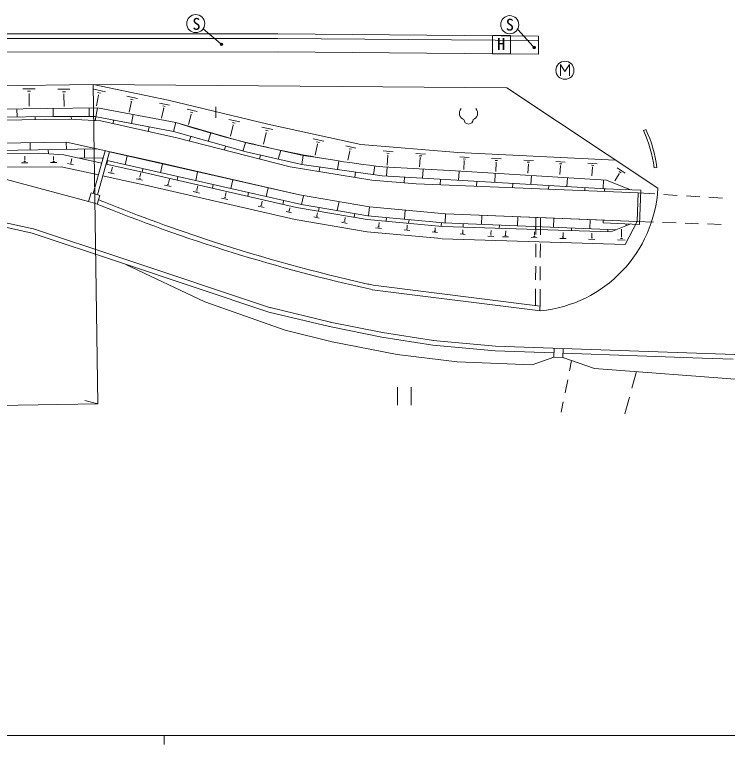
# Model space of a CAD drawing. Units: millimetres, scale not verified. Extents: x 40000 to 680000, y 20000 to 380000.
# Drawn here: x 251422 to 330414, y 204000 to 284879 of the extents above; entities that cross this region are included whole.
import ezdxf
from ezdxf.enums import TextEntityAlignment as Align

# ---------------------------------------------------------------- set-up
doc = ezdxf.new("R2010")
doc.units = ezdxf.units.MM
doc.header["$LTSCALE"] = 1000
for name, color, linetype, lineweight in [('M-BGD', 7, 'Continuous', 13), ('M-BGD-EXST', 7, 'Continuous', 13), ('M-STR-HTXT', 7, 'Continuous', 13), ('M-STR-STRC', 7, 'Continuous', 13), ('M-TTL-BAND', 7, 'Continuous', 13)]:
    doc.layers.add(name, color=color, linetype=linetype, lineweight=lineweight)
doc.styles.add('ＭＳ ゴシック', font='')
doc.styles.get('ＭＳ ゴシック').set_extended_font_data('MS Gothic')

msp = doc.modelspace()

# ---------------------------------------------------------------- linework, layer by layer
at = {"layer": 'M-BGD'}
for p, q in [((195598, 282727), (280599, 282737)), ((280599, 282737), (309497, 282500)), ((309497, 282500), (309487, 280498)), ((195598, 282227), (280599, 282237)), ((280599, 282237), (309497, 282000)), ((195598, 280725), (280600, 280735)), ((280590, 280735), (309487, 280498)), ((260133, 277128), (174501, 275856)), ((252353, 276636), (253685, 276646)), ((268454, 275406), (260133, 277128)), ((260133, 277128), (305983, 276753)), ((305983, 276753), (322716, 265650)), ((252864, 276376), (253194, 276376)), ((252984, 276105), (253074, 276105)), ((253034, 276105), (253044, 274724)), ((256218, 276606), (257550, 276607)), ((256719, 276336), (257049, 276336)), ((256849, 276076), (256929, 276076)), ((256889, 276076), (256899, 274704)), ((260193, 276607), (261495, 276327)), ((260734, 275946), (260484, 274765)), ((260624, 276236), (260954, 276166)), ((260694, 275946), (260774, 275936)), ((263878, 275826), (265030, 275576)), ((264359, 275236), (264109, 274084)), ((264259, 275506), (264549, 275436)), ((264319, 275246), (264389, 275236)), ((267473, 275066), (268595, 274826)), ((279489, 272724), (268454, 275406)), ((260614, 274534), (187989, 273594)), ((251682, 274403), (251693, 273542)), ((255688, 274464), (255698, 273602)), ((259693, 274524), (259703, 273573)), ((260614, 274534), (260354, 273152)), ((260614, 274534), (269296, 272903)), ((269296, 272903), (260614, 274534)), ((267944, 274495), (267714, 273404)), ((267854, 274755), (268124, 274695)), ((267904, 274505), (267974, 274495)), ((270537, 274395), (271649, 274125)), ((273711, 274646), (273721, 273444)), ((255698, 273602), (188270, 272593)), ((253695, 273572), (253705, 273272)), ((255698, 273602), (260324, 273573)), ((257700, 273593), (257710, 273292)), ((269045, 271932), (260324, 273573)), ((264549, 273794), (264369, 272812)), ((270978, 273815), (270708, 272693)), ((270898, 274075), (271178, 274005)), ((270948, 273825), (271018, 273805)), ((257460, 273292), (188009, 272393)), ((257460, 273292), (260995, 273122)), ((260995, 273122), (269406, 271231)), ((262397, 273183), (262327, 272822)), ((269296, 272903), (269025, 271942)), ((276305, 270871), (269296, 272903)), ((275163, 273264), (276365, 272984)), ((275654, 272644), (275364, 271402)), ((275554, 272914), (275854, 272844)), ((275614, 272654), (275694, 272634)), ((279489, 272724), (289783, 270472)), ((266332, 272442), (266242, 271942)), ((269045, 271932), (277086, 269670)), ((273151, 271792), (272871, 270831)), ((278808, 272414), (280030, 272133)), ((279299, 271783), (279009, 270511)), ((279209, 272063), (279509, 271993)), ((279269, 271793), (279339, 271783)), ((321124, 272018), (321394, 272148)), ((269406, 271231), (281943, 267998)), ((270948, 271381), (270818, 270941)), ((284506, 271113), (285697, 270852)), ((257190, 270729), (185056, 269889)), ((253145, 270688), (253155, 269877)), ((257150, 270729), (257160, 269938)), ((257190, 270729), (266893, 268597)), ((274793, 270270), (274683, 269920)), ((276305, 270871), (277316, 270641)), ((276996, 270671), (276726, 269750)), ((277316, 270641), (283395, 269260)), ((284996, 270512), (284736, 269310)), ((284896, 270782), (285197, 270712)), ((284956, 270522), (285037, 270502)), ((288131, 270322), (289222, 270082)), ((289783, 270472), (300557, 269613)), ((183644, 268948), (254106, 269507)), ((260585, 269988), (203450, 269150)), ((254106, 269507), (256880, 269337)), ((255158, 269908), (255168, 269477)), ((256880, 269337), (261075, 268416)), ((259163, 269968), (259183, 268967)), ((260135, 265042), (261456, 269798)), ((260615, 264912), (261936, 269658)), ((282985, 264904), (261936, 269658)), ((277086, 269670), (283254, 268269)), ((280921, 269820), (280641, 268859)), ((288581, 269761), (288351, 268750)), ((288491, 270012), (288761, 269952)), ((288541, 269771), (288611, 269751)), ((292276, 269772), (293368, 269682)), ((292667, 269511), (292937, 269491)), ((295881, 269482), (296962, 269402)), ((318030, 268753), (300557, 269613)), ((252464, 268606), (252644, 268606)), ((252534, 268746), (252574, 268746)), ((252554, 268746), (252554, 269176)), ((255658, 268616), (255839, 268616)), ((255728, 268756), (255768, 268756)), ((255748, 268756), (255748, 269147)), ((257671, 268576), (257711, 268566)), ((257691, 268576), (257771, 268937)), ((261236, 268997), (258632, 268957)), ((261176, 268997), (261186, 268817)), ((261716, 268687), (261626, 268296)), ((283205, 263823), (261666, 268697)), ((263889, 269218), (263669, 268236)), ((266893, 268597), (282985, 264904)), ((278678, 269310), (278558, 268889)), ((283395, 269260), (283254, 268269)), ((284977, 269040), (283395, 269260)), ((287350, 268650), (287220, 267708)), ((292787, 269281), (292697, 268200)), ((292757, 269291), (292817, 269281)), ((296271, 269232), (296542, 269212)), ((296382, 269011), (296302, 267990)), ((296352, 269011), (296422, 269001)), ((300747, 269102), (301789, 269052)), ((301128, 268882), (301388, 268862)), ((301248, 268661), (301198, 267700)), ((301218, 268661), (301278, 268661)), ((304282, 268932), (305343, 268882)), ((304672, 268702), (304933, 268692)), ((307837, 268752), (308908, 268702)), ((308227, 268522), (308497, 268512)), ((311401, 268582), (312453, 268533)), ((256590, 268025), (241109, 267923)), ((252204, 268465), (252905, 268465)), ((255408, 268476), (256089, 268476)), ((256590, 268025), (256780, 267985)), ((256780, 267985), (258833, 267535)), ((257301, 268376), (257961, 268236)), ((257581, 268456), (257741, 268426)), ((261566, 268316), (266583, 267205)), ((262177, 267585), (262267, 267966)), ((265621, 267796), (265541, 267426)), ((267794, 268337), (267574, 267356)), ((281943, 267998), (291005, 266517)), ((283254, 268269), (292156, 267028)), ((285237, 267989), (285167, 267518)), ((291325, 268109), (291185, 267158)), ((300277, 267570), (292226, 267999)), ((292697, 267969), (292637, 266998)), ((296692, 267730), (296632, 266758)), ((304793, 268482), (304743, 267500)), ((304763, 268482), (304823, 268482)), ((308357, 268302), (308307, 267300)), ((308317, 268302), (308387, 268302)), ((311792, 268352), (312052, 268342)), ((311912, 268132), (311862, 267161)), ((311882, 268132), (311942, 268132)), ((314956, 268403), (315997, 268353)), ((315336, 268182), (315597, 268172)), ((315457, 267962), (315407, 267011)), ((315417, 267972), (315487, 267962)), ((318190, 267882), (319091, 267322)), ((322296, 267903), (322596, 267943)), ((258833, 267535), (260705, 267115)), ((261196, 267015), (263028, 266604)), ((261787, 267395), (262447, 267245)), ((262067, 267465), (262227, 267425)), ((262157, 267585), (262197, 267575)), ((265311, 266885), (265411, 267335)), ((266573, 267205), (282664, 263512)), ((269527, 266915), (269447, 266535)), ((271709, 267456), (271489, 266475)), ((289202, 267418), (289112, 266848)), ((316959, 265569), (292156, 267028)), ((316999, 266540), (300277, 267570)), ((300687, 267500), (300627, 266529)), ((304683, 267260), (304633, 266289)), ((308688, 267030), (308628, 266059)), ((318421, 267242), (317940, 266460)), ((318391, 267262), (318451, 267222)), ((318421, 267492), (318641, 267352)), ((259614, 264151), (250522, 266603)), ((263028, 266604), (266273, 265894)), ((264891, 266685), (265592, 266524)), ((265191, 266765), (265361, 266725)), ((265281, 266895), (265331, 266885)), ((268445, 266184), (268495, 266174)), ((268465, 266184), (268575, 266655)), ((275615, 266566), (275395, 265594)), ((291005, 266517), (295911, 266127)), ((294630, 266878), (294600, 266257)), ((295911, 266127), (320524, 265119)), ((298635, 266648), (298595, 266018)), ((302630, 266409), (302600, 265858)), ((306625, 266169), (306595, 265688)), ((312683, 266790), (312623, 265819)), ((316678, 266560), (316628, 265589)), ((316999, 266540), (319692, 265449)), ((266273, 265894), (282514, 262171)), ((266273, 265894), (266293, 265894)), ((268045, 265974), (268766, 265814)), ((268345, 266054), (268525, 266014)), ((271499, 265344), (271680, 265304)), ((271600, 265464), (271650, 265454)), ((271620, 265464), (271720, 265904)), ((273442, 266035), (273352, 265644)), ((279520, 265685), (279300, 264714)), ((310631, 265939), (310601, 265528)), ((314626, 265699), (314606, 265359)), ((316789, 265269), (316799, 265569)), ((316799, 265569), (320834, 265409)), ((320684, 261634), (320834, 265409)), ((259894, 265112), (259614, 264151)), ((260856, 264832), (259894, 265112)), ((260575, 263870), (260856, 264832)), ((271209, 265263), (271910, 265103)), ((274353, 264543), (275044, 264393)), ((274644, 264623), (274814, 264583)), ((274744, 264753), (274784, 264743)), ((274764, 264743), (274854, 265164)), ((277347, 265154), (277257, 264753)), ((282985, 264904), (290735, 263573)), ((283425, 264804), (283205, 263823)), ((320404, 261945), (320524, 265119)), ((322370, 265004), (320524, 265119)), ((324865, 264848), (323368, 264942)), ((327360, 264693), (325863, 264786)), ((329855, 264537), (328358, 264630)), ((259614, 264151), (260395, 263950)), ((278679, 263732), (278849, 263692)), ((278769, 263852), (278809, 263842)), ((278789, 263842), (278859, 264213)), ((281252, 264273), (281162, 263863)), ((283205, 263823), (290565, 262592)), ((287380, 264154), (287160, 263163)), ((278399, 263642), (279070, 263512)), ((281523, 263042), (282124, 262922)), ((281773, 263122), (281923, 263092)), ((281853, 263232), (281883, 263222)), ((281873, 263222), (281923, 263482)), ((282664, 263512), (290495, 262172)), ((284927, 262632), (284977, 262922)), ((285188, 263493), (285097, 263102)), ((290735, 263573), (290645, 262582)), ((290735, 263573), (299186, 262803)), ((299186, 262803), (290735, 263573)), ((294720, 263213), (294630, 262212)), ((253366, 260665), (246237, 262216)), ((253476, 261146), (246347, 262707)), ((282514, 262171), (290475, 260800)), ((284577, 262451), (285178, 262331)), ((284827, 262531), (284977, 262501)), ((284907, 262642), (284937, 262632)), ((287981, 262061), (288021, 262051)), ((288001, 262051), (288071, 262392)), ((289143, 262832), (289043, 262422)), ((290495, 262172), (298836, 261412)), ((298946, 261812), (290565, 262592)), ((292637, 262392), (292597, 261992)), ((295151, 262152), (295061, 261752)), ((299186, 262803), (299146, 261802)), ((299186, 262803), (320404, 261945)), ((316849, 262085), (299186, 262803)), ((303191, 262634), (303151, 261632)), ((307196, 262474), (307157, 261473)), ((309190, 260493), (309199, 262374)), ((309690, 260463), (309700, 262374)), ((311192, 262314), (311152, 261313)), ((315197, 262155), (315157, 261153)), ((316649, 261794), (316659, 262095)), ((287641, 261861), (288272, 261741)), ((287901, 261941), (288062, 261911)), ((291426, 261241), (292097, 261191)), ((291686, 261351), (291857, 261341)), ((291756, 261481), (291796, 261481)), ((291776, 261481), (291806, 261841)), ((294901, 261241), (294941, 261241)), ((294921, 261241), (294941, 261531)), ((298745, 261832), (298705, 261432)), ((298836, 261412), (317510, 260813)), ((318071, 261033), (298936, 261802)), ((301149, 261722), (301139, 261332)), ((305154, 261553), (305134, 261212)), ((309159, 261393), (309139, 261082)), ((316649, 261794), (320684, 261634)), ((319703, 261674), (317510, 260813)), ((320404, 261945), (319082, 259391)), ((319192, 261694), (319182, 261474)), ((320404, 261945), (322219, 261882)), ((323219, 261848), (324718, 261796)), ((325717, 261761), (327216, 261709)), ((328216, 261675), (329715, 261623)), ((253366, 260665), (263149, 257402)), ((253526, 261136), (263310, 257883)), ((290475, 260800), (298716, 260050)), ((294590, 261011), (295211, 260961)), ((294830, 261121), (294991, 261111)), ((297704, 260791), (298295, 260741)), ((297935, 260891), (298085, 260881)), ((297995, 261001), (298035, 261001)), ((298015, 261001), (298035, 261231)), ((300788, 260571), (301369, 260521)), ((301009, 260671), (301159, 260661)), ((301069, 260781), (301109, 260771)), ((301089, 260781), (301109, 261021)), ((304123, 260461), (304283, 260451)), ((304193, 260581), (304233, 260581)), ((304213, 260581), (304243, 260942)), ((305815, 260521), (305855, 260521)), ((305835, 260521), (305845, 260902)), ((308999, 260432), (309039, 260432)), ((309019, 260432), (309029, 260822)), ((312203, 260342), (312213, 260742)), ((313154, 261233), (313144, 260953)), ((315397, 260262), (315407, 260663)), ((317160, 261073), (317150, 260823)), ((318672, 260232), (318692, 261084)), ((298796, 260040), (319082, 259391)), ((303872, 260341), (304523, 260301)), ((305494, 260261), (306165, 260241)), ((305745, 260391), (305915, 260381)), ((308669, 260171), (309350, 260151)), ((308929, 260301), (309099, 260291)), ((311853, 260081), (312534, 260061)), ((312113, 260212), (312283, 260212)), ((312183, 260352), (312223, 260342)), ((315037, 259992), (315728, 259972)), ((315307, 260122), (315478, 260122)), ((315377, 260262), (315417, 260262)), ((318231, 259902), (319092, 259882)), ((318562, 260062), (318772, 260062)), ((318642, 260232), (318702, 260232)), ((309177, 257993), (309185, 259493)), ((309678, 257963), (309685, 259463)), ((263149, 257402), (279612, 251917)), ((263310, 257883), (279772, 252398)), ((263750, 257202), (272502, 253048)), ((309165, 255493), (309172, 256993)), ((309665, 255463), (309673, 256963)), ((291146, 254882), (309651, 252551)), ((309691, 252051), (291036, 254392)), ((309150, 252611), (309160, 254493)), ((309651, 252551), (309660, 254463)), ((272502, 253048), (281404, 249915)), ((279732, 252408), (286431, 250786)), ((309641, 252411), (309651, 252551)), ((309641, 252061), (309641, 252411)), ((279612, 251917), (286311, 250296)), ((286411, 250786), (292208, 249635)), ((286311, 250296), (292108, 249145)), ((281404, 249915), (286631, 248623)), ((292108, 249145), (297756, 248254)), ((292188, 249635), (297836, 248745)), ((286631, 248623), (293831, 247212)), ((297796, 248745), (304725, 248135)), ((297756, 248254), (304685, 247634)), ((304685, 247634), (311183, 247405)), ((304705, 248135), (353809, 246388)), ((311223, 247905), (311183, 246904)), ((312185, 246874), (312225, 247865)), ((293831, 247212), (300470, 246412)), ((311183, 246904), (308790, 246083)), ((311183, 247405), (311203, 247405)), ((311183, 246904), (312185, 246874)), ((312185, 246874), (315680, 245663)), ((312205, 247365), (320436, 247075)), ((320436, 247075), (327635, 246816)), ((327635, 246816), (331049, 246696)), ((300470, 246412), (308790, 246083)), ((313146, 246534), (312917, 245400)), ((315680, 245663), (337418, 244033)), ((320346, 245313), (319825, 243461)), ((312719, 244420), (312422, 242950)), ((293851, 243598), (293851, 241595)), ((295353, 243598), (295353, 241595)), ((312224, 241970), (311995, 240836)), ((319555, 242499), (319035, 240647))]:
    msp.add_line(p, q, dxfattribs=at)
for centre, radius, start, end in [((301445, 273947), 728, 135.80252, 252.28366), ((302003, 273947), 728, 287.72986, 44.211), ((305320, 385154), 117874, 252.20885, 263.62183), ((301724, 273254), 501, 180.00684, 0.00668), ((308167, 266099), 14239, 7.30315, 24.57828), ((308167, 266099), 14539, 7.30315, 24.57828), ((308277, 266439), 14459, 275.63792, 356.84999), ((331858, 439328), 189378, 247.83015, 257.5531), ((331858, 439328), 188877, 247.87458, 248.06869), ((331858, 439328), 188877, 248.06869, 251.95258), ((331858, 439328), 188877, 251.95258, 257.37058), ((331858, 439328), 188877, 257.37058, 257.5531)]:
    msp.add_arc(centre, radius, start, end, dxfattribs=at)
at = {"layer": 'M-BGD-EXST'}
for p, q in [((311911, 278085), (311911, 279337)), ((311911, 279337), (312411, 278586)), ((312411, 278586), (312912, 279337)), ((312912, 279337), (312912, 278085))]:
    msp.add_line(p, q, dxfattribs=at)
msp.add_circle((312411, 278706), 1001, dxfattribs=at)
at = {"layer": 'M-STR-HTXT'}
for p in [(260133, 277128), (259196, 242102), (185520, 240621)]:
    msp.add_line(p, (260658, 241731), dxfattribs=at)
at = {"layer": 'M-STR-STRC'}
for p, q in [((274241, 281675), (272308, 283287)), ((308906, 281339), (307174, 283231)), ((304381, 280547), (304380, 282550)), ((304380, 282550), (306383, 282550)), ((306383, 282550), (306383, 280548)), ((274321, 281545), (274391, 281615)), ((308967, 281199), (309037, 281269)), ((306383, 280548), (304381, 280547))]:
    msp.add_line(p, q, dxfattribs=at)
for centre, radius in [((271497, 283878), 1001), ((306293, 283762), 1001), ((274361, 281585), 140), ((274361, 281585), 110), ((274361, 281585), 80.1), ((274361, 281585), 50.1), ((274361, 281585), 20), ((309007, 281229), 140), ((309007, 281229), 110), ((309007, 281229), 80.1), ((309007, 281229), 50.1), ((309007, 281229), 20)]:
    msp.add_circle(centre, radius, dxfattribs=at)
at = {"layer": 'M-TTL-BAND'}
for p, q in [((40000, 205000), (579000, 205000)), ((268000, 205000), (268000, 204000))]:
    msp.add_line(p, q, dxfattribs=at)

# ---------------------------------------------------------------- texts
at = {"layer": 'M-STR-STRC', "style": 'ＭＳ ゴシック'}
for s, rotation, p in [('S', 0.007, (271572, 283847)), ('S', 359, (306304, 283762)), ('H', 0.007, (305346, 281620))]:
    msp.add_text(s, height=1320, rotation=rotation, dxfattribs=at).set_placement(p, align=Align.MIDDLE_CENTER)

doc.saveas('drawing.dxf')
